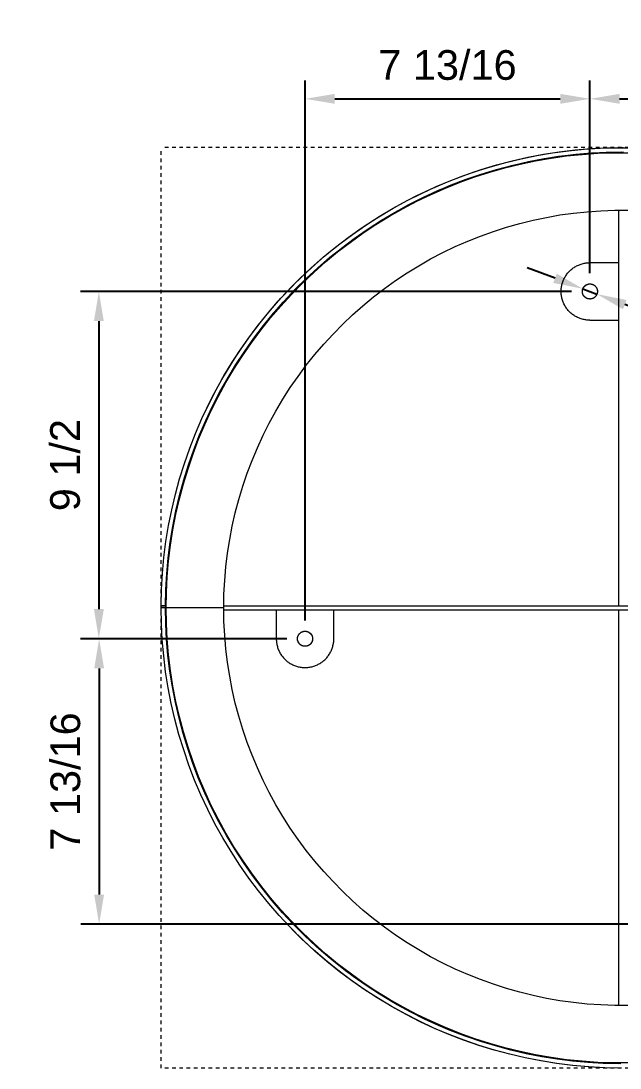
# Model space of a CAD drawing. Header units: inches. Extents: x -0.3 to 90.4, y 1.6 to 67.
# Drawn here: x 30.5 to 46.9, y 1.55 to 30.22 of the extents above; entities that cross this region are included whole.
import ezdxf

# ---------------------------------------------------------------- set-up
doc = ezdxf.new("R2010")
doc.units = ezdxf.units.IN
doc.linetypes.add('HIDDEN', pattern=[1.905, 1.27, -0.635])
for name, color, linetype, lineweight in [('ZANO_R', 7, 'Continuous', 0), ('ZANO_R_przerywana', 250, 'HIDDEN', 0), ('ZANO_W', 1, 'Continuous', 0)]:
    doc.layers.add(name, color=color, linetype=linetype, lineweight=lineweight)
doc.styles.get("Standard").update_dxf_attribs({"font": 'arial.ttf'})
doc.dimstyles.new('amerykanie', dxfattribs={"dimtxt": 50, "dimasz": 50, "dimexe": 0.5, "dimexo": 0.5, "dimgap": 1, "dimtad": 1, "dimdec": 0, "dimzin": 0, "dimlunit": 5, "dimtxsty": 'Standard', "dimcen": 0.09, "dimclrd": 1, "dimclre": 1, "dimclrt": 1, "dimazin": 0, "dimtfac": 1, "dimtdec": 0, "dimtmove": 0, "dimatfit": 3, "dimfxl": 1, "dimtzin": 0, "dimarcsym": 1})

# ---------------------------------------------------------------- blocks, each defined once
blk = doc.blocks.new('*D380')
at = {"layer": 'ZANO_W', "color": 1, "lineweight": -2}
for p, q in [((38.276, 13.803), (38.276, 28.584)), ((46.071, 23.311), (46.071, 28.584)), ((39.088, 28.084), (45.259, 28.084))]:
    blk.add_line(p, q, dxfattribs=at)
at = {"layer": 'ZANO_W', "color": 1}
for points in [[(39.088, 28.22), (39.088, 27.949), (38.276, 28.084)], [(45.259, 27.949), (45.259, 28.22), (46.071, 28.084)]]:
    blk.add_solid(points, dxfattribs=at)
at = {"layer": 'ZANO_W', "color": 1, "insert": (42.174, 29.005), "char_height": 0.8125, "attachment_point": 5}
blk.add_mtext('7 13/16', dxfattribs=at)
blk = doc.blocks.new('*D381')
at = {"layer": 'ZANO_W', "color": 1, "lineweight": -2}
for p, q in [((46.071, 23.311), (46.071, 28.584)), ((55.599, 15.496), (55.599, 28.584)), ((46.884, 28.084), (54.786, 28.084))]:
    blk.add_line(p, q, dxfattribs=at)
at = {"layer": 'ZANO_W', "color": 1}
for points in [[(46.884, 28.22), (46.884, 27.949), (46.071, 28.084)], [(54.786, 27.949), (54.786, 28.22), (55.599, 28.084)]]:
    blk.add_solid(points, dxfattribs=at)
at = {"layer": 'ZANO_W', "color": 1, "insert": (50.835, 29.005), "char_height": 0.8125, "attachment_point": 5}
blk.add_mtext('9 1/2', dxfattribs=at)
blk = doc.blocks.new('*D382')
at = {"layer": 'ZANO_W', "color": 1, "lineweight": -2}
for p, q in [((45.571, 22.811), (32.133, 22.811)), ((32.633, 21.998), (32.633, 14.116)), ((37.776, 13.303), (32.133, 13.303))]:
    blk.add_line(p, q, dxfattribs=at)
at = {"layer": 'ZANO_W', "color": 1}
for points in [[(32.769, 21.998), (32.498, 21.998), (32.633, 22.811)], [(32.498, 14.116), (32.769, 14.116), (32.633, 13.303)]]:
    blk.add_solid(points, dxfattribs=at)
at = {"layer": 'ZANO_W', "color": 1, "insert": (31.713, 18.057), "char_height": 0.8125, "attachment_point": 5, "rotation": 90}
blk.add_mtext('9 1/2', dxfattribs=at)
blk = doc.blocks.new('*D383')
at = {"layer": 'ZANO_W', "color": 1, "lineweight": -2}
for p, q in [((37.776, 13.303), (32.141, 13.303)), ((32.641, 12.491), (32.641, 6.301)), ((47.264, 5.488), (32.141, 5.488))]:
    blk.add_line(p, q, dxfattribs=at)
at = {"layer": 'ZANO_W', "color": 1}
for points in [[(32.777, 12.491), (32.506, 12.491), (32.641, 13.303)], [(32.506, 6.301), (32.777, 6.301), (32.641, 5.488)]]:
    blk.add_solid(points, dxfattribs=at)
at = {"layer": 'ZANO_W', "color": 1, "insert": (31.721, 9.396), "char_height": 0.8125, "attachment_point": 5, "rotation": 90}
blk.add_mtext('7 13/16', dxfattribs=at)
blk = doc.blocks.new('*D384')
at = {"layer": 'ZANO_W', "color": 1, "lineweight": -2}
for p, q in [((45.118, 23.171), (44.358, 23.458)), ((45.878, 22.884), (46.265, 22.738)), ((51.521, 20.753), (47.025, 22.451))]:
    blk.add_line(p, q, dxfattribs=at)
at = {"layer": 'ZANO_W', "color": 1}
for points in [[(45.07, 23.044), (45.166, 23.298), (45.878, 22.884)], [(47.073, 22.578), (46.977, 22.324), (46.265, 22.738)]]:
    blk.add_solid(points, dxfattribs=at)
at = {"layer": 'ZANO_W', "color": 1, "insert": (49.984, 22.336), "char_height": 0.8125, "attachment_point": 5, "rotation": 339.3122}
blk.add_mtext('∅7/16', dxfattribs=at)

msp = doc.modelspace()

# ---------------------------------------------------------------- linework, layer by layer
at = {"layer": 'ZANO_R'}
for p, q in [((45.05124, 26.60598), (45.48409, 26.66386)), ((45.23453, 26.63235), (45.67084, 26.68414)), ((45.48409, 26.66386), (45.91869, 26.70672)), ((45.67084, 26.68414), (46.1087, 26.72069)), ((45.91869, 26.70672), (46.35451, 26.73448)), ((46.1087, 26.72069), (46.54756, 26.74194)), ((46.35451, 26.73448), (46.79103, 26.74712)), ((46.54756, 26.74194), (46.9869, 26.74788)), ((46.79103, 26.74712), (47.22773, 26.74463)), ((46.85883, 26.74809), (46.97694, 26.74809)), ((46.85883, 26.74769), (46.85883, 26.74809)), ((43.51524, 26.27427), (43.94011, 26.38623)), ((43.76836, 26.34288), (44.19286, 26.44539)), ((43.94011, 26.38623), (44.36863, 26.48331)), ((44.16468, 26.29776), (44.58564, 26.38623)), ((44.19286, 26.44539), (44.62066, 26.53312)), ((44.35725, 26.36024), (44.78441, 26.44275)), ((44.36863, 26.48331), (44.80028, 26.56538)), ((44.39272, 26.36768), (44.82032, 26.44898)), ((44.58564, 26.38623), (45.0094, 26.46011)), ((44.62066, 26.53312), (45.05124, 26.60598)), ((44.78441, 26.44275), (45.21418, 26.51032)), ((44.80028, 26.56538), (45.23453, 26.63235)), ((44.82032, 26.44898), (45.25049, 26.51533)), ((45.0094, 26.46011), (45.43547, 26.51933)), ((45.21418, 26.51032), (45.64605, 26.56287)), ((45.25049, 26.51533), (45.68272, 26.56663)), ((45.43547, 26.51933), (45.86332, 26.5638)), ((45.64605, 26.56287), (46.07949, 26.60034)), ((45.68272, 26.56663), (46.11647, 26.60283)), ((45.86332, 26.5638), (46.29245, 26.59347)), ((46.07949, 26.60034), (46.51397, 26.62268)), ((46.11647, 26.60283), (46.55122, 26.62389)), ((46.29245, 26.59347), (46.72235, 26.60832)), ((46.51397, 26.62268), (46.94897, 26.62986)), ((46.55122, 26.62389), (46.98644, 26.62977)), ((46.72235, 26.60832), (47.15251, 26.60832)), ((46.85883, 26.60993), (46.85883, 26.62959)), ((42.51972, 25.94803), (42.93128, 26.09405)), ((42.67849, 26.00626), (43.09453, 26.14756)), ((42.93128, 26.09405), (43.34766, 26.22572)), ((43.09453, 26.14756), (43.51524, 26.27427)), ((43.09663, 26.02417), (43.51285, 26.15082)), ((43.13055, 26.03508), (43.54732, 26.1606)), ((43.33317, 26.07752), (43.74702, 26.19482)), ((43.34766, 26.22572), (43.76836, 26.34288)), ((43.51285, 26.15082), (43.93322, 26.26289)), ((43.54732, 26.1606), (43.96821, 26.27151)), ((43.74702, 26.19482), (44.16468, 26.29776)), ((43.93322, 26.26289), (44.35725, 26.36024)), ((43.96821, 26.27151), (44.39272, 26.36768)), ((41.86245, 25.68059), (42.26763, 25.85054)), ((42.11346, 25.78783), (42.51972, 25.94803)), ((42.11932, 25.64098), (42.51883, 25.80044)), ((42.26763, 25.85054), (42.67849, 26.00626)), ((42.27871, 25.72774), (42.68509, 25.88308)), ((42.31141, 25.74085), (42.71841, 25.89511)), ((42.51883, 25.80044), (42.92361, 25.94601)), ((42.68509, 25.88308), (43.09663, 26.02417)), ((42.71841, 25.89511), (43.13055, 26.03508)), ((42.92361, 25.94601), (43.33317, 26.07752)), ((41.31881, 25.42569), (41.71299, 25.61365)), ((41.46344, 25.49661), (41.86245, 25.68059)), ((41.48343, 25.37506), (41.87799, 25.55833)), ((41.51476, 25.39023), (41.91003, 25.57248)), ((41.71299, 25.61365), (42.11346, 25.78783)), ((41.72555, 25.46783), (42.11932, 25.64098)), ((41.87799, 25.55833), (42.27871, 25.72774)), ((41.91003, 25.57248), (42.31141, 25.74085)), ((40.68588, 25.08749), (41.0711, 25.29883)), ((40.93137, 25.22419), (41.31881, 25.42569)), ((40.95711, 25.08129), (41.33799, 25.2812)), ((41.0711, 25.29883), (41.46344, 25.49661)), ((41.09548, 25.17814), (41.48343, 25.37506)), ((41.12609, 25.1943), (41.51476, 25.39023)), ((41.33799, 25.2812), (41.72555, 25.46783)), ((40.17861, 24.78151), (40.55115, 25.00937)), ((40.30827, 24.86284), (40.68588, 25.08749)), ((40.34136, 24.74437), (40.71464, 24.96783)), ((40.37042, 24.7624), (40.74449, 24.98494)), ((40.55115, 25.00937), (40.93137, 25.22419)), ((40.58335, 24.86836), (40.95711, 25.08129)), ((40.71464, 24.96783), (41.09548, 25.17814)), ((40.74449, 24.98494), (41.12609, 25.1943)), ((45.25307, 24.90428), (45.62529, 24.956)), ((45.62529, 24.956), (45.99907, 24.99486)), ((45.99907, 24.99486), (46.37396, 25.02078)), ((46.37396, 25.02078), (46.74953, 25.03375)), ((46.74953, 25.03375), (47.12533, 25.03375)), ((46.85883, 14.20872), (46.85883, 25.03509)), ((39.81419, 24.54088), (40.17861, 24.78151)), ((39.93873, 24.62516), (40.30827, 24.86284)), ((39.9761, 24.50803), (40.34136, 24.74437)), ((40.00434, 24.52695), (40.37042, 24.7624)), ((40.21716, 24.64266), (40.58335, 24.86836)), ((43.78868, 24.57004), (44.15023, 24.67251)), ((44.15023, 24.67251), (44.5151, 24.76244)), ((44.5151, 24.76244), (44.88286, 24.83973)), ((44.88286, 24.83973), (45.25307, 24.90428)), ((39.22561, 24.11189), (39.5777, 24.37474)), ((39.45832, 24.28776), (39.81419, 24.54088)), ((39.50924, 24.15401), (39.85898, 24.40445)), ((39.5777, 24.37474), (39.93873, 24.62516)), ((39.61929, 24.2591), (39.9761, 24.50803)), ((39.64669, 24.27888), (40.00434, 24.52695)), ((39.85898, 24.40445), (40.21716, 24.64266)), ((43.07726, 24.32797), (43.43088, 24.45515)), ((43.43088, 24.45515), (43.78868, 24.57004)), ((38.88291, 23.83692), (39.22561, 24.11189)), ((39.11144, 24.02245), (39.45832, 24.28776)), ((39.16835, 23.89166), (39.50924, 24.15401)), ((39.27138, 23.99789), (39.61929, 24.2591)), ((39.29791, 24.01849), (39.64669, 24.27888)), ((42.38424, 24.0374), (42.72824, 24.18867)), ((42.72824, 24.18867), (43.07726, 24.32797)), ((38.55001, 23.55016), (38.88291, 23.83692)), ((38.77397, 23.74529), (39.11144, 24.02245)), ((38.83672, 23.6177), (39.16835, 23.89166)), ((38.93278, 23.72472), (39.27138, 23.99789)), ((38.95842, 23.7461), (39.29791, 24.01849)), ((41.71291, 23.69971), (42.04566, 23.87435)), ((42.04566, 23.87435), (42.38424, 24.0374)), ((38.22731, 23.25197), (38.55001, 23.55016)), ((38.4463, 23.45659), (38.77397, 23.74529)), ((38.51475, 23.33245), (38.83672, 23.6177)), ((38.60391, 23.43991), (38.93278, 23.72472)), ((38.62864, 23.46203), (38.95842, 23.7461)), ((41.06648, 23.31651), (41.38639, 23.51369)), ((41.38639, 23.51369), (41.71291, 23.69971)), ((45.68551, 23.49731), (45.70917, 23.51009)), ((45.70917, 23.51009), (45.73325, 23.52205)), ((45.73325, 23.52205), (45.75772, 23.53318)), ((45.75772, 23.53318), (45.78257, 23.54347)), ((45.78257, 23.54347), (45.80774, 23.5529)), ((45.80774, 23.5529), (45.83323, 23.56147)), ((45.83323, 23.56147), (45.85899, 23.56917)), ((45.85899, 23.56917), (45.885, 23.57598)), ((45.885, 23.57598), (45.91123, 23.5819)), ((45.91123, 23.5819), (45.93764, 23.58692)), ((45.93764, 23.58692), (45.96421, 23.59103)), ((45.96421, 23.59103), (45.9909, 23.59424)), ((45.9909, 23.59424), (46.01769, 23.59653)), ((46.01769, 23.59653), (46.04454, 23.59791)), ((46.04454, 23.59791), (46.07143, 23.59837)), ((46.85883, 23.59837), (46.07143, 23.59837)), ((37.9152, 22.94271), (38.22731, 23.25197)), ((38.12884, 23.15671), (38.4463, 23.45659)), ((38.20281, 23.03626), (38.51475, 23.33245)), ((38.28517, 23.1438), (38.60391, 23.43991)), ((38.30896, 23.16663), (38.62864, 23.46203)), ((40.75357, 23.10841), (41.06648, 23.31651)), ((45.38508, 23.19688), (45.39866, 23.22009)), ((45.39866, 23.22009), (45.41302, 23.24282)), ((45.41302, 23.24282), (45.42814, 23.26504)), ((45.42814, 23.26504), (45.44402, 23.28674)), ((45.44402, 23.28674), (45.46063, 23.30788)), ((45.46063, 23.30788), (45.47795, 23.32845)), ((45.47795, 23.32845), (45.49597, 23.34841)), ((45.49597, 23.34841), (45.51465, 23.36774)), ((45.51465, 23.36774), (45.53398, 23.38643)), ((45.53398, 23.38643), (45.55394, 23.40444)), ((45.55394, 23.40444), (45.57451, 23.42176)), ((45.57451, 23.42176), (45.59565, 23.43837)), ((45.59565, 23.43837), (45.61735, 23.45425)), ((45.61735, 23.45425), (45.63957, 23.46938)), ((45.63957, 23.46938), (45.66231, 23.48374)), ((45.66231, 23.48374), (45.68551, 23.49731)), ((37.61406, 22.62275), (37.9152, 22.94271)), ((37.82196, 22.84601), (38.12884, 23.15671)), ((37.90128, 22.72948), (38.20281, 23.03626)), ((37.97694, 22.83677), (38.28517, 23.1438)), ((37.99978, 22.86027), (38.30896, 23.16663)), ((40.44803, 22.88963), (40.75357, 23.10841)), ((45.29136, 22.91818), (45.29547, 22.94475)), ((45.29547, 22.94475), (45.30049, 22.97117)), ((45.30049, 22.97117), (45.30641, 22.99739)), ((45.30641, 22.99739), (45.31322, 23.0234)), ((45.31322, 23.0234), (45.32092, 23.04917)), ((45.32092, 23.04917), (45.32949, 23.07465)), ((45.32949, 23.07465), (45.33892, 23.09983)), ((45.33892, 23.09983), (45.34921, 23.12467)), ((45.34921, 23.12467), (45.36034, 23.14914)), ((45.36034, 23.14914), (45.3723, 23.17322)), ((45.3723, 23.17322), (45.38508, 23.19688)), ((45.90132, 22.92838), (45.90548, 22.93418)), ((45.90548, 22.93418), (45.90983, 22.93984)), ((45.90983, 22.93984), (45.91437, 22.94534)), ((45.91437, 22.94534), (45.9191, 22.95068)), ((45.9191, 22.95068), (45.92402, 22.95585)), ((45.92402, 22.95585), (45.92911, 22.96085)), ((45.92911, 22.96085), (45.93436, 22.96568)), ((45.93436, 22.96568), (45.93979, 22.97032)), ((45.93979, 22.97032), (45.94536, 22.97476)), ((45.94536, 22.97476), (45.95109, 22.97902)), ((45.95109, 22.97902), (45.95697, 22.98307)), ((45.95697, 22.98307), (45.96297, 22.98692)), ((45.96297, 22.98692), (45.96911, 22.99056)), ((45.96911, 22.99056), (45.97537, 22.99398)), ((45.97537, 22.99398), (45.98175, 22.99719)), ((45.98175, 22.99719), (45.98823, 23.00017)), ((45.98823, 23.00017), (45.99481, 23.00293)), ((45.99481, 23.00293), (46.00148, 23.00546)), ((46.00148, 23.00546), (46.00823, 23.00776)), ((46.00823, 23.00776), (46.01506, 23.00982)), ((46.01506, 23.00982), (46.02196, 23.01165)), ((46.02196, 23.01165), (46.02892, 23.01324)), ((46.02892, 23.01324), (46.03593, 23.01459)), ((46.03593, 23.01459), (46.04297, 23.01569)), ((46.04297, 23.01569), (46.05006, 23.01655)), ((46.05006, 23.01655), (46.05717, 23.01717)), ((46.05717, 23.01717), (46.06429, 23.01753)), ((46.06429, 23.01753), (46.07143, 23.01766)), ((46.07143, 23.01766), (46.07856, 23.01753)), ((46.07856, 23.01753), (46.08569, 23.01717)), ((46.08569, 23.01717), (46.0928, 23.01655)), ((46.0928, 23.01655), (46.09988, 23.01569)), ((46.09988, 23.01569), (46.10693, 23.01459)), ((46.10693, 23.01459), (46.11394, 23.01324)), ((46.11394, 23.01324), (46.12089, 23.01165)), ((46.12089, 23.01165), (46.12779, 23.00982)), ((46.12779, 23.00982), (46.13462, 23.00776)), ((46.13462, 23.00776), (46.14137, 23.00546)), ((46.14137, 23.00546), (46.14805, 23.00293)), ((46.14805, 23.00293), (46.15463, 23.00017)), ((46.15463, 23.00017), (46.16111, 22.99719)), ((46.16111, 22.99719), (46.16748, 22.99398)), ((46.16748, 22.99398), (46.17374, 22.99056)), ((46.17374, 22.99056), (46.17988, 22.98692)), ((46.17988, 22.98692), (46.18589, 22.98307)), ((46.18589, 22.98307), (46.19176, 22.97902)), ((46.19176, 22.97902), (46.19749, 22.97476)), ((46.19749, 22.97476), (46.20307, 22.97032)), ((46.20307, 22.97032), (46.20849, 22.96568)), ((46.20849, 22.96568), (46.21375, 22.96085)), ((46.21375, 22.96085), (46.21884, 22.95585)), ((46.21884, 22.95585), (46.22375, 22.95068)), ((46.22375, 22.95068), (46.22848, 22.94534)), ((46.22848, 22.94534), (46.23303, 22.93984)), ((46.23303, 22.93984), (46.23738, 22.93418)), ((46.23738, 22.93418), (46.24153, 22.92838)), ((37.52603, 22.52486), (37.82196, 22.84601)), ((37.61051, 22.41247), (37.90128, 22.72948)), ((37.6796, 22.51918), (37.97694, 22.83677)), ((37.70147, 22.54332), (37.99978, 22.86027)), ((39.86051, 22.42109), (40.15023, 22.66043)), ((40.15023, 22.66043), (40.44803, 22.88963)), ((45.28403, 22.81097), (45.28448, 22.83785)), ((45.28448, 22.78408), (45.28403, 22.81097)), ((45.28448, 22.83785), (45.28586, 22.8647)), ((45.28586, 22.75723), (45.28448, 22.78408)), ((45.28586, 22.8647), (45.28815, 22.89149)), ((45.28815, 22.73044), (45.28586, 22.75723)), ((45.28815, 22.89149), (45.29136, 22.91818)), ((45.29136, 22.70375), (45.28815, 22.73044)), ((45.29547, 22.67718), (45.29136, 22.70375)), ((45.30049, 22.65076), (45.29547, 22.67718)), ((45.30641, 22.62454), (45.30049, 22.65076)), ((45.86476, 22.81453), (45.86501, 22.82166)), ((45.86476, 22.8074), (45.86476, 22.81453)), ((45.86501, 22.80027), (45.86476, 22.8074)), ((45.86501, 22.82166), (45.8655, 22.82878)), ((45.8655, 22.79315), (45.86501, 22.80027)), ((45.8655, 22.82878), (45.86624, 22.83588)), ((45.86624, 22.78605), (45.8655, 22.79315)), ((45.86624, 22.83588), (45.86722, 22.84295)), ((45.86722, 22.77898), (45.86624, 22.78605)), ((45.86722, 22.84295), (45.86845, 22.84998)), ((45.86845, 22.77195), (45.86722, 22.77898)), ((45.86845, 22.84998), (45.86992, 22.85696)), ((45.86992, 22.76497), (45.86845, 22.77195)), ((45.86992, 22.85696), (45.87162, 22.86389)), ((45.87162, 22.75804), (45.86992, 22.76497)), ((45.87162, 22.86389), (45.87357, 22.87075)), ((45.87357, 22.75118), (45.87162, 22.75804)), ((45.87357, 22.87075), (45.87575, 22.87755)), ((45.87575, 22.74439), (45.87357, 22.75118)), ((45.87575, 22.87755), (45.87817, 22.88426)), ((45.87817, 22.73767), (45.87575, 22.74439)), ((45.87817, 22.88426), (45.88081, 22.89089)), ((45.88081, 22.73104), (45.87817, 22.73767)), ((45.88081, 22.89089), (45.88368, 22.89742)), ((45.88368, 22.72451), (45.88081, 22.73104)), ((45.88368, 22.89742), (45.88678, 22.90385)), ((45.88678, 22.71808), (45.88368, 22.72451)), ((45.88678, 22.90385), (45.89009, 22.91016)), ((45.89009, 22.71177), (45.88678, 22.71808)), ((45.89009, 22.91016), (45.89363, 22.91636)), ((45.89363, 22.70557), (45.89009, 22.71177)), ((45.89363, 22.91636), (45.89737, 22.92244)), ((45.89737, 22.69949), (45.89363, 22.70557)), ((45.89737, 22.92244), (45.90132, 22.92838)), ((45.90132, 22.69355), (45.89737, 22.69949)), ((45.90548, 22.68775), (45.90132, 22.69355)), ((45.90983, 22.68209), (45.90548, 22.68775)), ((45.91437, 22.67659), (45.90983, 22.68209)), ((45.9191, 22.67125), (45.91437, 22.67659)), ((45.92402, 22.66608), (45.9191, 22.67125)), ((45.92911, 22.66108), (45.92402, 22.66608)), ((45.93436, 22.65625), (45.92911, 22.66108)), ((45.93979, 22.65161), (45.93436, 22.65625)), ((45.94536, 22.64717), (45.93979, 22.65161)), ((45.95109, 22.64291), (45.94536, 22.64717)), ((46.19749, 22.64717), (46.19176, 22.64291)), ((46.20307, 22.65161), (46.19749, 22.64717)), ((46.20849, 22.65625), (46.20307, 22.65161)), ((46.21375, 22.66108), (46.20849, 22.65625)), ((46.21884, 22.66608), (46.21375, 22.66108)), ((46.22375, 22.67125), (46.21884, 22.66608)), ((46.22848, 22.67659), (46.22375, 22.67125)), ((46.23303, 22.68209), (46.22848, 22.67659)), ((46.23738, 22.68775), (46.23303, 22.68209)), ((46.24153, 22.69355), (46.23738, 22.68775)), ((46.24153, 22.92838), (46.24548, 22.92244)), ((46.24548, 22.69949), (46.24153, 22.69355)), ((46.24548, 22.92244), (46.24923, 22.91636)), ((46.24923, 22.70557), (46.24548, 22.69949)), ((46.24923, 22.91636), (46.25276, 22.91016)), ((46.25276, 22.71177), (46.24923, 22.70557)), ((46.25276, 22.91016), (46.25607, 22.90385)), ((46.25607, 22.71808), (46.25276, 22.71177)), ((46.25607, 22.90385), (46.25917, 22.89742)), ((46.25917, 22.72451), (46.25607, 22.71808)), ((46.25917, 22.89742), (46.26204, 22.89089)), ((46.26204, 22.73104), (46.25917, 22.72451)), ((46.26204, 22.89089), (46.26469, 22.88426)), ((46.26469, 22.73767), (46.26204, 22.73104)), ((46.26469, 22.88426), (46.2671, 22.87755)), ((46.2671, 22.74439), (46.26469, 22.73767)), ((46.2671, 22.87755), (46.26928, 22.87075)), ((46.26928, 22.75118), (46.2671, 22.74439)), ((46.26928, 22.87075), (46.27123, 22.86389)), ((46.27123, 22.75804), (46.26928, 22.75118)), ((46.27123, 22.86389), (46.27294, 22.85696)), ((46.27294, 22.76497), (46.27123, 22.75804)), ((46.27294, 22.85696), (46.2744, 22.84998)), ((46.2744, 22.77195), (46.27294, 22.76497)), ((46.2744, 22.84998), (46.27563, 22.84295)), ((46.27563, 22.77898), (46.2744, 22.77195)), ((46.27563, 22.84295), (46.27661, 22.83588)), ((46.27661, 22.78605), (46.27563, 22.77898)), ((46.27661, 22.83588), (46.27735, 22.82878)), ((46.27735, 22.79315), (46.27661, 22.78605)), ((46.27735, 22.82878), (46.27784, 22.82166)), ((46.27784, 22.80027), (46.27735, 22.79315)), ((46.27784, 22.82166), (46.27809, 22.81453)), ((46.27809, 22.8074), (46.27784, 22.80027)), ((46.27809, 22.81453), (46.27809, 22.8074)), ((37.24141, 22.19365), (37.52603, 22.52486)), ((37.32427, 22.29249), (37.61406, 22.62275)), ((37.33087, 22.08562), (37.61051, 22.41247)), ((37.39351, 22.19143), (37.6796, 22.51918)), ((37.41439, 22.21615), (37.70147, 22.54332)), ((39.57922, 22.17189), (39.86051, 22.42109)), ((45.31322, 22.59853), (45.30641, 22.62454)), ((45.32092, 22.57276), (45.31322, 22.59853)), ((45.32949, 22.54728), (45.32092, 22.57276)), ((45.33892, 22.5221), (45.32949, 22.54728)), ((45.34921, 22.49726), (45.33892, 22.5221)), ((45.36034, 22.47279), (45.34921, 22.49726)), ((45.3723, 22.44871), (45.36034, 22.47279)), ((45.38508, 22.42505), (45.3723, 22.44871)), ((45.39866, 22.40184), (45.38508, 22.42505)), ((45.41302, 22.37911), (45.39866, 22.40184)), ((45.42814, 22.35689), (45.41302, 22.37911)), ((45.95697, 22.63886), (45.95109, 22.64291)), ((45.96297, 22.63501), (45.95697, 22.63886)), ((45.96911, 22.63137), (45.96297, 22.63501)), ((45.97537, 22.62795), (45.96911, 22.63137)), ((45.98175, 22.62474), (45.97537, 22.62795)), ((45.98823, 22.62176), (45.98175, 22.62474)), ((45.99481, 22.619), (45.98823, 22.62176)), ((46.00148, 22.61647), (45.99481, 22.619)), ((46.00823, 22.61417), (46.00148, 22.61647)), ((46.01506, 22.61211), (46.00823, 22.61417)), ((46.02196, 22.61028), (46.01506, 22.61211)), ((46.02892, 22.60869), (46.02196, 22.61028)), ((46.03593, 22.60734), (46.02892, 22.60869)), ((46.04297, 22.60624), (46.03593, 22.60734)), ((46.05006, 22.60538), (46.04297, 22.60624)), ((46.05717, 22.60476), (46.05006, 22.60538)), ((46.06429, 22.6044), (46.05717, 22.60476)), ((46.07143, 22.60427), (46.06429, 22.6044)), ((46.07856, 22.6044), (46.07143, 22.60427)), ((46.08569, 22.60476), (46.07856, 22.6044)), ((46.0928, 22.60538), (46.08569, 22.60476)), ((46.09988, 22.60624), (46.0928, 22.60538)), ((46.10693, 22.60734), (46.09988, 22.60624)), ((46.11394, 22.60869), (46.10693, 22.60734)), ((46.12089, 22.61028), (46.11394, 22.60869)), ((46.12779, 22.61211), (46.12089, 22.61028)), ((46.13462, 22.61417), (46.12779, 22.61211)), ((46.14137, 22.61647), (46.13462, 22.61417)), ((46.14805, 22.619), (46.14137, 22.61647)), ((46.15463, 22.62176), (46.14805, 22.619)), ((46.16111, 22.62474), (46.15463, 22.62176)), ((46.16748, 22.62795), (46.16111, 22.62474)), ((46.17374, 22.63137), (46.16748, 22.62795)), ((46.17988, 22.63501), (46.17374, 22.63137)), ((46.18589, 22.63886), (46.17988, 22.63501)), ((46.19176, 22.64291), (46.18589, 22.63886)), ((36.96845, 21.85277), (37.24141, 22.19365)), ((37.04617, 21.95232), (37.32427, 22.29249)), ((37.06267, 21.74931), (37.33087, 22.08562)), ((37.11901, 21.8539), (37.39351, 22.19143)), ((37.1389, 21.87917), (37.41439, 22.21615)), ((39.30671, 21.91314), (39.57922, 22.17189)), ((45.44402, 22.33519), (45.42814, 22.35689)), ((45.46063, 22.31405), (45.44402, 22.33519)), ((45.47795, 22.29348), (45.46063, 22.31405)), ((45.49597, 22.27352), (45.47795, 22.29348)), ((45.51465, 22.25419), (45.49597, 22.27352)), ((45.53398, 22.2355), (45.51465, 22.25419)), ((45.55394, 22.21749), (45.53398, 22.2355)), ((45.57451, 22.20017), (45.55394, 22.21749)), ((45.59565, 22.18356), (45.57451, 22.20017)), ((45.61735, 22.16768), (45.59565, 22.18356)), ((45.63957, 22.15255), (45.61735, 22.16768)), ((45.66231, 22.13819), (45.63957, 22.15255)), ((45.68551, 22.12462), (45.66231, 22.13819)), ((45.70917, 22.11184), (45.68551, 22.12462)), ((45.73325, 22.09988), (45.70917, 22.11184)), ((45.75772, 22.08875), (45.73325, 22.09988)), ((45.78257, 22.07846), (45.75772, 22.08875)), ((45.80774, 22.06903), (45.78257, 22.07846)), ((36.70745, 21.50264), (36.96845, 21.85277)), ((36.7801, 21.60266), (37.04617, 21.95232)), ((36.85645, 21.507), (37.11901, 21.8539)), ((36.87532, 21.53279), (37.1389, 21.87917)), ((39.04329, 21.64513), (39.30671, 21.91314)), ((45.83323, 22.06046), (45.80774, 22.06903)), ((45.85899, 22.05276), (45.83323, 22.06046)), ((45.885, 22.04595), (45.85899, 22.05276)), ((45.91123, 22.04003), (45.885, 22.04595)), ((45.93764, 22.03501), (45.91123, 22.04003)), ((45.96421, 22.0309), (45.93764, 22.03501)), ((45.9909, 22.02769), (45.96421, 22.0309)), ((46.01769, 22.0254), (45.9909, 22.02769)), ((46.04454, 22.02402), (46.01769, 22.0254)), ((46.07143, 22.02356), (46.04454, 22.02402)), ((46.07143, 22.02356), (46.85883, 22.02356)), ((36.45876, 21.14367), (36.70745, 21.50264)), ((36.52638, 21.24394), (36.7801, 21.60266)), ((36.60614, 21.15117), (36.85645, 21.507)), ((36.62399, 21.17743), (36.87532, 21.53279)), ((36.80624, 21.40394), (37.06267, 21.74931)), ((38.78927, 21.36819), (39.04329, 21.64513)), ((36.28533, 20.87659), (36.52638, 21.24394)), ((36.56188, 21.04993), (36.80624, 21.40394)), ((38.54497, 21.08264), (38.78927, 21.36819)), ((36.22265, 20.7763), (36.45876, 21.14367)), ((36.32989, 20.6877), (36.56188, 21.04993)), ((36.36838, 20.78683), (36.60614, 21.15117)), ((36.38519, 20.81352), (36.62399, 21.17743)), ((38.31066, 20.78884), (38.54497, 21.08264)), ((35.99941, 20.40096), (36.22265, 20.7763)), ((36.05723, 20.50105), (36.28533, 20.87659)), ((36.11054, 20.31767), (36.32989, 20.6877)), ((36.14347, 20.41442), (36.36838, 20.78683)), ((36.15923, 20.44151), (36.38519, 20.81352)), ((38.08664, 20.48712), (38.31066, 20.78884)), ((35.78932, 20.01811), (35.99941, 20.40096)), ((35.84237, 20.11779), (36.05723, 20.50105)), ((35.93167, 20.0344), (36.14347, 20.41442)), ((35.94639, 20.06184), (36.15923, 20.44151)), ((37.87317, 20.17785), (38.08664, 20.48712)), ((35.641, 19.72728), (35.84237, 20.11779)), ((35.90409, 19.94029), (36.11054, 20.31767)), ((37.67049, 19.86139), (37.87317, 20.17785)), ((35.59263, 19.62821), (35.78932, 20.01811)), ((35.71079, 19.55601), (35.90409, 19.94029)), ((35.73324, 19.64723), (35.93167, 20.0344)), ((35.74691, 19.67498), (35.94639, 20.06184)), ((37.47887, 19.53813), (37.67049, 19.86139)), ((35.45337, 19.32997), (35.641, 19.72728)), ((35.53087, 19.16529), (35.71079, 19.55601)), ((35.56104, 19.28141), (35.74691, 19.67498)), ((37.29851, 19.20844), (37.47887, 19.53813)), ((35.27971, 18.92637), (35.45337, 19.32997)), ((35.38901, 18.88159), (35.56104, 19.28141)), ((37.12964, 18.87273), (37.29851, 19.20844)), ((35.12023, 18.51695), (35.27971, 18.92637)), ((35.36454, 18.76859), (35.53087, 19.16529)), ((35.21201, 18.36639), (35.36454, 18.76859)), ((35.23102, 18.47601), (35.38901, 18.88159)), ((36.97246, 18.53139), (37.12964, 18.87273)), ((34.97513, 18.10223), (35.12023, 18.51695)), ((35.07344, 17.95916), (35.21201, 18.36639)), ((35.08727, 18.06517), (35.23102, 18.47601)), ((36.82715, 18.18483), (36.97246, 18.53139)), ((34.84457, 17.68269), (34.97513, 18.10223)), ((34.95794, 17.64957), (35.08727, 18.06517)), ((36.69389, 17.83345), (36.82715, 18.18483)), ((34.94902, 17.54739), (35.07344, 17.95916)), ((36.57284, 17.47769), (36.69389, 17.83345)), ((34.72872, 17.25886), (34.84457, 17.68269)), ((34.83888, 17.13157), (34.94902, 17.54739)), ((34.84318, 17.22971), (34.95794, 17.64957)), ((34.62773, 16.83125), (34.72872, 17.25886)), ((34.74313, 16.80611), (34.84318, 17.22971)), ((36.46414, 17.11796), (36.57284, 17.47769)), ((34.74316, 16.7122), (34.83888, 17.13157)), ((36.36792, 16.7547), (36.46414, 17.11796)), ((34.5417, 16.40037), (34.62773, 16.83125)), ((34.65791, 16.37927), (34.74313, 16.80611)), ((34.66198, 16.28977), (34.74316, 16.7122)), ((36.2843, 16.38833), (36.36792, 16.7547)), ((34.47075, 15.96676), (34.5417, 16.40037)), ((34.58763, 15.94972), (34.65791, 16.37927)), ((36.21338, 16.01929), (36.2843, 16.38833)), ((34.59542, 15.8648), (34.66198, 16.28977)), ((34.41497, 15.53093), (34.47075, 15.96676)), ((34.53236, 15.51798), (34.58763, 15.94972)), ((34.54357, 15.43778), (34.59542, 15.8648)), ((36.15523, 15.64802), (36.21338, 16.01929)), ((34.37441, 15.09343), (34.41497, 15.53093)), ((34.49219, 15.08458), (34.53236, 15.51798)), ((36.10993, 15.27497), (36.15523, 15.64802)), ((34.50649, 15.00922), (34.54357, 15.43778)), ((36.07754, 14.90057), (36.10993, 15.27497)), ((34.34914, 14.65478), (34.37441, 15.09343)), ((34.46715, 14.65004), (34.49219, 15.08458)), ((34.48422, 14.57964), (34.50649, 15.00922)), ((34.33918, 14.21551), (34.34914, 14.65478)), ((34.45729, 14.21489), (34.46715, 14.65004)), ((36.05809, 14.52528), (36.07754, 14.90057)), ((34.4768, 14.14955), (34.48422, 14.57964)), ((36.0516, 14.14955), (36.05809, 14.52528)), ((34.34667, 13.71024), (34.339, 14.14955)), ((34.45711, 14.14955), (34.339, 14.14955)), ((34.33914, 14.14955), (34.33914, 14.20872)), ((34.33914, 14.20872), (34.45725, 14.20872)), ((34.33918, 14.21551), (34.45729, 14.21489)), ((34.4647, 13.71435), (34.45711, 14.14955)), ((34.45725, 14.20872), (34.47694, 14.20872)), ((34.45725, 14.20872), (34.45725, 14.09061)), ((34.47694, 14.09061), (34.45727, 14.09061)), ((36.0516, 14.14955), (34.4768, 14.14955)), ((34.48422, 13.71946), (34.4768, 14.14955)), ((36.05809, 13.77381), (36.0516, 14.14955)), ((36.05176, 14.20872), (57.82309, 14.20872)), ((57.8231, 14.09061), (36.05176, 14.09061)), ((37.48861, 14.09061), (37.48861, 13.30321)), ((39.06341, 13.30321), (39.06341, 14.09061)), ((46.85883, 3.26401), (46.85883, 14.09061)), ((36.07754, 13.39852), (36.05809, 13.77381)), ((34.36964, 13.27146), (34.34667, 13.71024)), ((34.48747, 13.27969), (34.4647, 13.71435)), ((34.50649, 13.28987), (34.48422, 13.71946)), ((38.1528, 13.46916), (38.1586, 13.47331)), ((38.1586, 13.47331), (38.16454, 13.47727)), ((38.16454, 13.47727), (38.17061, 13.48101)), ((38.17061, 13.48101), (38.17681, 13.48454)), ((38.17681, 13.48454), (38.18313, 13.48786)), ((38.18313, 13.48786), (38.18956, 13.49095)), ((38.18956, 13.49095), (38.19609, 13.49383)), ((38.19609, 13.49383), (38.20272, 13.49647)), ((38.20272, 13.49647), (38.20943, 13.49888)), ((38.20943, 13.49888), (38.21623, 13.50107)), ((38.21623, 13.50107), (38.22309, 13.50301)), ((38.22309, 13.50301), (38.23002, 13.50472)), ((38.23002, 13.50472), (38.237, 13.50619)), ((38.237, 13.50619), (38.24403, 13.50741)), ((38.24403, 13.50741), (38.2511, 13.50839)), ((38.2511, 13.50839), (38.25819, 13.50913)), ((38.25819, 13.50913), (38.26531, 13.50962)), ((38.26531, 13.50962), (38.27244, 13.50987)), ((38.27244, 13.50987), (38.27958, 13.50987)), ((38.27958, 13.50987), (38.28671, 13.50962)), ((38.28671, 13.50962), (38.29383, 13.50913)), ((38.29383, 13.50913), (38.30093, 13.50839)), ((38.30093, 13.50839), (38.30799, 13.50741)), ((38.30799, 13.50741), (38.31502, 13.50619)), ((38.31502, 13.50619), (38.32201, 13.50472)), ((38.32201, 13.50472), (38.32893, 13.50301)), ((38.32893, 13.50301), (38.3358, 13.50107)), ((38.3358, 13.50107), (38.34259, 13.49888)), ((38.34259, 13.49888), (38.34931, 13.49647)), ((38.34931, 13.49647), (38.35593, 13.49383)), ((38.35593, 13.49383), (38.36246, 13.49095)), ((38.36246, 13.49095), (38.36889, 13.48786)), ((38.36889, 13.48786), (38.37521, 13.48454)), ((38.37521, 13.48454), (38.38141, 13.48101)), ((38.38141, 13.48101), (38.38749, 13.47727)), ((38.38749, 13.47727), (38.39343, 13.47331)), ((38.39343, 13.47331), (38.39923, 13.46916)), ((34.4079, 12.83375), (34.36964, 13.27146)), ((34.52537, 12.84608), (34.48747, 13.27969)), ((34.54357, 12.86132), (34.50649, 13.28987)), ((36.10993, 13.02413), (36.07754, 13.39852)), ((37.48861, 13.30321), (37.48907, 13.27633)), ((37.48907, 13.27633), (37.49045, 13.24947)), ((37.49045, 13.24947), (37.49274, 13.22269)), ((37.49274, 13.22269), (37.49594, 13.19599)), ((37.49594, 13.19599), (37.50006, 13.16942)), ((38.06932, 13.30321), (38.06944, 13.31034)), ((38.06944, 13.29607), (38.06932, 13.30321)), ((38.06944, 13.31034), (38.06981, 13.31747)), ((38.06981, 13.28895), (38.06944, 13.29607)), ((38.06981, 13.31747), (38.07043, 13.32458)), ((38.07043, 13.28184), (38.06981, 13.28895)), ((38.07043, 13.32458), (38.07129, 13.33166)), ((38.07129, 13.27476), (38.07043, 13.28184)), ((38.07129, 13.33166), (38.07239, 13.33871)), ((38.07239, 13.26771), (38.07129, 13.27476)), ((38.07239, 13.33871), (38.07374, 13.34572)), ((38.07374, 13.2607), (38.07239, 13.26771)), ((38.07374, 13.34572), (38.07533, 13.35267)), ((38.07533, 13.25374), (38.07374, 13.2607)), ((38.07533, 13.35267), (38.07715, 13.35957)), ((38.07715, 13.24685), (38.07533, 13.25374)), ((38.07715, 13.35957), (38.07922, 13.3664)), ((38.07922, 13.24002), (38.07715, 13.24685)), ((38.07922, 13.3664), (38.08151, 13.37316)), ((38.08151, 13.23326), (38.07922, 13.24002)), ((38.08151, 13.37316), (38.08404, 13.37983)), ((38.08404, 13.22659), (38.08151, 13.23326)), ((38.08404, 13.37983), (38.0868, 13.38641)), ((38.0868, 13.22001), (38.08404, 13.22659)), ((38.0868, 13.38641), (38.08979, 13.39289)), ((38.08979, 13.21353), (38.0868, 13.22001)), ((38.08979, 13.39289), (38.09299, 13.39926)), ((38.09299, 13.20715), (38.08979, 13.21353)), ((38.09299, 13.39926), (38.09642, 13.40552)), ((38.09642, 13.20089), (38.09299, 13.20715)), ((38.09642, 13.40552), (38.10006, 13.41166)), ((38.10006, 13.19476), (38.09642, 13.20089)), ((38.10006, 13.41166), (38.10391, 13.41767)), ((38.10391, 13.18875), (38.10006, 13.19476)), ((38.10391, 13.41767), (38.10796, 13.42354)), ((38.10796, 13.18288), (38.10391, 13.18875)), ((38.10796, 13.42354), (38.11221, 13.42927)), ((38.11221, 13.42927), (38.11666, 13.43485)), ((38.11666, 13.43485), (38.1213, 13.44027)), ((38.1213, 13.44027), (38.12612, 13.44553)), ((38.12612, 13.44553), (38.13112, 13.45062)), ((38.13112, 13.45062), (38.1363, 13.45553)), ((38.1363, 13.45553), (38.14164, 13.46026)), ((38.14164, 13.46026), (38.14714, 13.46481)), ((38.14714, 13.46481), (38.1528, 13.46916)), ((38.39923, 13.46916), (38.40488, 13.46481)), ((38.40488, 13.46481), (38.41038, 13.46026)), ((38.41038, 13.46026), (38.41572, 13.45553)), ((38.41572, 13.45553), (38.4209, 13.45062)), ((38.4209, 13.45062), (38.4259, 13.44553)), ((38.4259, 13.44553), (38.43072, 13.44027)), ((38.43072, 13.44027), (38.43536, 13.43485)), ((38.43536, 13.43485), (38.43981, 13.42927)), ((38.43981, 13.42927), (38.44406, 13.42354)), ((38.44406, 13.42354), (38.44812, 13.41767)), ((38.44812, 13.18875), (38.44406, 13.18288)), ((38.44812, 13.41767), (38.45197, 13.41166)), ((38.45197, 13.19476), (38.44812, 13.18875)), ((38.45197, 13.41166), (38.4556, 13.40552)), ((38.4556, 13.20089), (38.45197, 13.19476)), ((38.4556, 13.40552), (38.45903, 13.39926)), ((38.45903, 13.20715), (38.4556, 13.20089)), ((38.45903, 13.39926), (38.46224, 13.39289)), ((38.46224, 13.21353), (38.45903, 13.20715)), ((38.46224, 13.39289), (38.46522, 13.38641)), ((38.46522, 13.22001), (38.46224, 13.21353)), ((38.46522, 13.38641), (38.46798, 13.37983)), ((38.46798, 13.22659), (38.46522, 13.22001)), ((38.46798, 13.37983), (38.47051, 13.37316)), ((38.47051, 13.23326), (38.46798, 13.22659)), ((38.47051, 13.37316), (38.47281, 13.3664)), ((38.47281, 13.24002), (38.47051, 13.23326)), ((38.47281, 13.3664), (38.47487, 13.35957)), ((38.47487, 13.24685), (38.47281, 13.24002)), ((38.47487, 13.35957), (38.4767, 13.35267)), ((38.4767, 13.25374), (38.47487, 13.24685)), ((38.4767, 13.35267), (38.47829, 13.34572)), ((38.47829, 13.2607), (38.4767, 13.25374)), ((38.47829, 13.34572), (38.47963, 13.33871)), ((38.47963, 13.26771), (38.47829, 13.2607)), ((38.47963, 13.33871), (38.48074, 13.33166)), ((38.48074, 13.27476), (38.47963, 13.26771)), ((38.48074, 13.33166), (38.4816, 13.32458)), ((38.4816, 13.28184), (38.48074, 13.27476)), ((38.4816, 13.32458), (38.48221, 13.31747)), ((38.48221, 13.28895), (38.4816, 13.28184)), ((38.48221, 13.31747), (38.48258, 13.31034)), ((38.48258, 13.29607), (38.48221, 13.28895)), ((38.48258, 13.31034), (38.4827, 13.30321)), ((38.4827, 13.30321), (38.48258, 13.29607)), ((39.05196, 13.16942), (39.05608, 13.19599)), ((39.05608, 13.19599), (39.05929, 13.22269)), ((39.05929, 13.22269), (39.06158, 13.24947)), ((39.06158, 13.24947), (39.06295, 13.27633)), ((39.06295, 13.27633), (39.06341, 13.30321)), ((36.15523, 12.65108), (36.10993, 13.02413)), ((37.50006, 13.16942), (37.50508, 13.14301)), ((37.50508, 13.14301), (37.511, 13.11678)), ((37.511, 13.11678), (37.51781, 13.09077)), ((37.51781, 13.09077), (37.5255, 13.06501)), ((37.5255, 13.06501), (37.53407, 13.03952)), ((37.53407, 13.03952), (37.54351, 13.01435)), ((37.54351, 13.01435), (37.5538, 12.98951)), ((37.5538, 12.98951), (37.56493, 12.96503)), ((37.56493, 12.96503), (37.57689, 12.94095)), ((37.57689, 12.94095), (37.58967, 12.9173)), ((37.58967, 12.9173), (37.60324, 12.89409)), ((38.11221, 13.17715), (38.10796, 13.18288)), ((38.11666, 13.17157), (38.11221, 13.17715)), ((38.1213, 13.16615), (38.11666, 13.17157)), ((38.12612, 13.16089), (38.1213, 13.16615)), ((38.13112, 13.1558), (38.12612, 13.16089)), ((38.1363, 13.15089), (38.13112, 13.1558)), ((38.14164, 13.14615), (38.1363, 13.15089)), ((38.14714, 13.14161), (38.14164, 13.14615)), ((38.1528, 13.13726), (38.14714, 13.14161)), ((38.1586, 13.1331), (38.1528, 13.13726)), ((38.16454, 13.12915), (38.1586, 13.1331)), ((38.17061, 13.12541), (38.16454, 13.12915)), ((38.17681, 13.12188), (38.17061, 13.12541)), ((38.18313, 13.11856), (38.17681, 13.12188)), ((38.18956, 13.11546), (38.18313, 13.11856)), ((38.19609, 13.11259), (38.18956, 13.11546)), ((38.20272, 13.10995), (38.19609, 13.11259)), ((38.20943, 13.10753), (38.20272, 13.10995)), ((38.21623, 13.10535), (38.20943, 13.10753)), ((38.22309, 13.10341), (38.21623, 13.10535)), ((38.23002, 13.1017), (38.22309, 13.10341)), ((38.237, 13.10023), (38.23002, 13.1017)), ((38.24403, 13.09901), (38.237, 13.10023)), ((38.2511, 13.09802), (38.24403, 13.09901)), ((38.25819, 13.09729), (38.2511, 13.09802)), ((38.26531, 13.09679), (38.25819, 13.09729)), ((38.27244, 13.09655), (38.26531, 13.09679)), ((38.27958, 13.09655), (38.27244, 13.09655)), ((38.28671, 13.09679), (38.27958, 13.09655)), ((38.29383, 13.09729), (38.28671, 13.09679)), ((38.30093, 13.09802), (38.29383, 13.09729)), ((38.30799, 13.09901), (38.30093, 13.09802)), ((38.31502, 13.10023), (38.30799, 13.09901)), ((38.32201, 13.1017), (38.31502, 13.10023)), ((38.32893, 13.10341), (38.32201, 13.1017)), ((38.3358, 13.10535), (38.32893, 13.10341)), ((38.34259, 13.10753), (38.3358, 13.10535)), ((38.34931, 13.10995), (38.34259, 13.10753)), ((38.35593, 13.11259), (38.34931, 13.10995)), ((38.36246, 13.11546), (38.35593, 13.11259)), ((38.36889, 13.11856), (38.36246, 13.11546)), ((38.37521, 13.12188), (38.36889, 13.11856)), ((38.38141, 13.12541), (38.37521, 13.12188)), ((38.38749, 13.12915), (38.38141, 13.12541)), ((38.39343, 13.1331), (38.38749, 13.12915)), ((38.39923, 13.13726), (38.39343, 13.1331)), ((38.40488, 13.14161), (38.39923, 13.13726)), ((38.41038, 13.14615), (38.40488, 13.14161)), ((38.41572, 13.15089), (38.41038, 13.14615)), ((38.4209, 13.1558), (38.41572, 13.15089)), ((38.4259, 13.16089), (38.4209, 13.1558)), ((38.43072, 13.16615), (38.4259, 13.16089)), ((38.43536, 13.17157), (38.43072, 13.16615)), ((38.43981, 13.17715), (38.43536, 13.17157)), ((38.44406, 13.18288), (38.43981, 13.17715)), ((38.94878, 12.89409), (38.96236, 12.9173)), ((38.96236, 12.9173), (38.97513, 12.94095)), ((38.97513, 12.94095), (38.98709, 12.96503)), ((38.98709, 12.96503), (38.99823, 12.98951)), ((38.99823, 12.98951), (39.00851, 13.01435)), ((39.00851, 13.01435), (39.01795, 13.03952)), ((39.01795, 13.03952), (39.02652, 13.06501)), ((39.02652, 13.06501), (39.03421, 13.09077)), ((39.03421, 13.09077), (39.04103, 13.11678)), ((39.04103, 13.11678), (39.04694, 13.14301)), ((39.04694, 13.14301), (39.05196, 13.16942)), ((34.46141, 12.39764), (34.4079, 12.83375)), ((34.57837, 12.41406), (34.52537, 12.84608)), ((34.59542, 12.4343), (34.54357, 12.86132)), ((36.21338, 12.27981), (36.15523, 12.65108)), ((37.60324, 12.89409), (37.6176, 12.87136)), ((37.6176, 12.87136), (37.63273, 12.84913)), ((37.63273, 12.84913), (37.64861, 12.82743)), ((37.64861, 12.82743), (37.66522, 12.80629)), ((37.66522, 12.80629), (37.68254, 12.78573)), ((37.68254, 12.78573), (37.70055, 12.76577)), ((37.70055, 12.76577), (37.71924, 12.74643)), ((37.71924, 12.74643), (37.73857, 12.72775)), ((37.73857, 12.72775), (37.75853, 12.70973)), ((37.75853, 12.70973), (37.77909, 12.69241)), ((37.77909, 12.69241), (37.80024, 12.6758)), ((37.80024, 12.6758), (37.82193, 12.65993)), ((37.82193, 12.65993), (37.84416, 12.6448)), ((37.84416, 12.6448), (37.86689, 12.63044)), ((37.86689, 12.63044), (37.8901, 12.61686)), ((37.8901, 12.61686), (37.91376, 12.60409)), ((38.63827, 12.60409), (38.66193, 12.61686)), ((38.66193, 12.61686), (38.68513, 12.63044)), ((38.68513, 12.63044), (38.70786, 12.6448)), ((38.70786, 12.6448), (38.73009, 12.65993)), ((38.73009, 12.65993), (38.75179, 12.6758)), ((38.75179, 12.6758), (38.77293, 12.69241)), ((38.77293, 12.69241), (38.7935, 12.70973)), ((38.7935, 12.70973), (38.81346, 12.72775)), ((38.81346, 12.72775), (38.83279, 12.74643)), ((38.83279, 12.74643), (38.85147, 12.76577)), ((38.85147, 12.76577), (38.86949, 12.78573)), ((38.86949, 12.78573), (38.88681, 12.80629)), ((38.88681, 12.80629), (38.90342, 12.82743)), ((38.90342, 12.82743), (38.9193, 12.84913)), ((38.9193, 12.84913), (38.93442, 12.87136)), ((38.93442, 12.87136), (38.94878, 12.89409)), ((34.53008, 11.96366), (34.46141, 12.39764)), ((34.6464, 11.98415), (34.57837, 12.41406)), ((34.66198, 12.00932), (34.59542, 12.4343)), ((37.91376, 12.60409), (37.93784, 12.59213)), ((37.93784, 12.59213), (37.96231, 12.581)), ((37.96231, 12.581), (37.98715, 12.57071)), ((37.98715, 12.57071), (38.01233, 12.56127)), ((38.01233, 12.56127), (38.03781, 12.5527)), ((38.03781, 12.5527), (38.06357, 12.54501)), ((38.06357, 12.54501), (38.08958, 12.5382)), ((38.08958, 12.5382), (38.11581, 12.53228)), ((38.11581, 12.53228), (38.14222, 12.52726)), ((38.14222, 12.52726), (38.16879, 12.52314)), ((38.16879, 12.52314), (38.19549, 12.51994)), ((38.19549, 12.51994), (38.22228, 12.51764)), ((38.22228, 12.51764), (38.24913, 12.51627)), ((38.24913, 12.51627), (38.27601, 12.51581)), ((38.27601, 12.51581), (38.30289, 12.51627)), ((38.30289, 12.51627), (38.32975, 12.51764)), ((38.32975, 12.51764), (38.35653, 12.51994)), ((38.35653, 12.51994), (38.38323, 12.52314)), ((38.38323, 12.52314), (38.4098, 12.52726)), ((38.4098, 12.52726), (38.43621, 12.53228)), ((38.43621, 12.53228), (38.46244, 12.5382)), ((38.46244, 12.5382), (38.48845, 12.54501)), ((38.48845, 12.54501), (38.51421, 12.5527)), ((38.51421, 12.5527), (38.5397, 12.56127)), ((38.5397, 12.56127), (38.56487, 12.57071)), ((38.56487, 12.57071), (38.58971, 12.581)), ((38.58971, 12.581), (38.61419, 12.59213)), ((38.61419, 12.59213), (38.63827, 12.60409)), ((36.2843, 11.91077), (36.21338, 12.27981)), ((34.61385, 11.53234), (34.53008, 11.96366)), ((34.72939, 11.55688), (34.6464, 11.98415)), ((34.74316, 11.5869), (34.66198, 12.00932)), ((36.36792, 11.5444), (36.2843, 11.91077)), ((34.71261, 11.1042), (34.61385, 11.53234)), ((34.82722, 11.13275), (34.72939, 11.55688)), ((34.83888, 11.16752), (34.74316, 11.5869)), ((36.46414, 11.18113), (36.36792, 11.5444)), ((36.57284, 10.8214), (36.46414, 11.18113)), ((34.82624, 10.67977), (34.71261, 11.1042)), ((34.93978, 10.7123), (34.82722, 11.13275)), ((34.94902, 10.75171), (34.83888, 11.16752)), ((34.9546, 10.25956), (34.82624, 10.67977)), ((35.06694, 10.29603), (34.93978, 10.7123)), ((35.07344, 10.33994), (34.94902, 10.75171)), ((36.69389, 10.46564), (36.57284, 10.8214)), ((35.21201, 9.93271), (35.07344, 10.33994)), ((36.82715, 10.11427), (36.69389, 10.46564)), ((35.09753, 9.84408), (34.9546, 10.25956)), ((35.20853, 9.88444), (35.06694, 10.29603)), ((36.97246, 9.76771), (36.82715, 10.11427)), ((35.25486, 9.43383), (35.09753, 9.84408)), ((35.36439, 9.47804), (35.20853, 9.88444)), ((35.36454, 9.5305), (35.21201, 9.93271)), ((37.12964, 9.42636), (36.97246, 9.76771)), ((35.53432, 9.07733), (35.36439, 9.47804)), ((35.53087, 9.1338), (35.36454, 9.5305)), ((35.42641, 9.02932), (35.25486, 9.43383)), ((37.29851, 9.09065), (37.12964, 9.42636)), ((35.61195, 8.63104), (35.42641, 9.02932)), ((35.71079, 8.74308), (35.53087, 9.1338)), ((35.71813, 8.68278), (35.53432, 9.07733)), ((37.47887, 8.76097), (37.29851, 9.09065)), ((35.81127, 8.23948), (35.61195, 8.63104)), ((35.90409, 8.3588), (35.71079, 8.74308)), ((35.91558, 8.29488), (35.71813, 8.68278)), ((37.67049, 8.43771), (37.47887, 8.76097)), ((36.11054, 7.98143), (35.90409, 8.3588)), ((37.87317, 8.12125), (37.67049, 8.43771)), ((36.02413, 7.8551), (35.81127, 8.23948)), ((36.12644, 7.91411), (35.91558, 8.29488)), ((38.08664, 7.81198), (37.87317, 8.12125)), ((36.25025, 7.47837), (36.02413, 7.8551)), ((36.32989, 7.6114), (36.11054, 7.98143)), ((36.35045, 7.54092), (36.12644, 7.91411)), ((38.31066, 7.51026), (38.08664, 7.81198)), ((36.48938, 7.10976), (36.25025, 7.47837)), ((36.56188, 7.24916), (36.32989, 7.6114)), ((36.58733, 7.17576), (36.35045, 7.54092)), ((38.54497, 7.21645), (38.31066, 7.51026)), ((36.80624, 6.89515), (36.56188, 7.24916)), ((36.8368, 6.81909), (36.58733, 7.17576)), ((38.78927, 6.93091), (38.54497, 7.21645)), ((36.74121, 6.74972), (36.48938, 7.10976)), ((37.06267, 6.54978), (36.80624, 6.89515)), ((39.04329, 6.65397), (38.78927, 6.93091)), ((37.00545, 6.39867), (36.74121, 6.74972)), ((37.09856, 6.47134), (36.8368, 6.81909)), ((39.30671, 6.38596), (39.04329, 6.65397)), ((37.28177, 6.05705), (37.00545, 6.39867)), ((37.33087, 6.21347), (37.06267, 6.54978)), ((37.37229, 6.13292), (37.09856, 6.47134)), ((39.57922, 6.1272), (39.30671, 6.38596)), ((37.56983, 5.72528), (37.28177, 6.05705)), ((37.61051, 5.88662), (37.33087, 6.21347)), ((37.65765, 5.80425), (37.37229, 6.13292)), ((39.86051, 5.87801), (39.57922, 6.1272)), ((37.90128, 5.56962), (37.61051, 5.88662)), ((37.9543, 5.48574), (37.65765, 5.80425)), ((40.15023, 5.63867), (39.86051, 5.87801)), ((37.86928, 5.40375), (37.56983, 5.72528)), ((38.20281, 5.26284), (37.90128, 5.56962)), ((38.26187, 5.17776), (37.9543, 5.48574)), ((40.44803, 5.40947), (40.15023, 5.63867)), ((38.17977, 5.09286), (37.86928, 5.40375)), ((38.2237, 5.05058), (37.91444, 5.35717)), ((38.41645, 5.03082), (38.11251, 5.32463)), ((38.51475, 4.96665), (38.20281, 5.26284)), ((38.58, 4.8807), (38.26187, 5.17776)), ((40.75357, 5.19069), (40.44803, 5.40947)), ((41.06648, 4.98258), (40.75357, 5.19069)), ((38.5009, 4.79298), (38.17977, 5.09286)), ((38.54337, 4.75486), (38.2237, 5.05058)), ((38.73017, 4.74747), (38.41645, 5.03082)), ((38.83672, 4.6814), (38.51475, 4.96665)), ((38.90829, 4.59491), (38.58, 4.8807)), ((41.38639, 4.7854), (41.06648, 4.98258)), ((38.8323, 4.50449), (38.5009, 4.79298)), ((38.87308, 4.47037), (38.54337, 4.75486)), ((39.0533, 4.4749), (38.73017, 4.74747)), ((39.16835, 4.40744), (38.83672, 4.6814)), ((39.24634, 4.32074), (38.90829, 4.59491)), ((41.71291, 4.59938), (41.38639, 4.7854)), ((42.04566, 4.42474), (41.71291, 4.59938)), ((39.17356, 4.22772), (38.8323, 4.50449)), ((39.21241, 4.19744), (38.87308, 4.47037)), ((39.38548, 4.21344), (39.0533, 4.4749)), ((39.50924, 4.14508), (39.16835, 4.40744)), ((39.59376, 4.05853), (39.24634, 4.32074)), ((42.38424, 4.26169), (42.04566, 4.42474)), ((39.52426, 3.96303), (39.17356, 4.22772)), ((39.56098, 3.9364), (39.21241, 4.19744)), ((39.72632, 3.96337), (39.38548, 4.21344)), ((39.85898, 3.89465), (39.50924, 4.14508)), ((39.9501, 3.80859), (39.59376, 4.05853)), ((42.72824, 4.11043), (42.38424, 4.26169)), ((43.07726, 3.97112), (42.72824, 4.11043)), ((39.88397, 3.71072), (39.52426, 3.96303)), ((39.91836, 3.68757), (39.56098, 3.9364)), ((40.07544, 3.72499), (39.72632, 3.96337)), ((40.21716, 3.65644), (39.85898, 3.89465)), ((40.31494, 3.57122), (39.9501, 3.80859)), ((43.43088, 3.84395), (43.07726, 3.97112)), ((43.78868, 3.72906), (43.43088, 3.84395)), ((44.15023, 3.62658), (43.78868, 3.72906)), ((40.25227, 3.47111), (39.88397, 3.71072)), ((40.28413, 3.45123), (39.91836, 3.68757)), ((40.43243, 3.49857), (40.07544, 3.72499)), ((40.58335, 3.43074), (40.21716, 3.65644)), ((40.6287, 3.24449), (40.25227, 3.47111)), ((40.65785, 3.22768), (40.28413, 3.45123)), ((40.68784, 3.34673), (40.31494, 3.57122)), ((40.79688, 3.28438), (40.43243, 3.49857)), ((44.5151, 3.53665), (44.15023, 3.62658)), ((44.88286, 3.45937), (44.5151, 3.53665)), ((45.25307, 3.39482), (44.88286, 3.45937)), ((40.95711, 3.2178), (40.58335, 3.43074)), ((41.0128, 3.03114), (40.6287, 3.24449)), ((41.03907, 3.01718), (40.65785, 3.22768)), ((41.06834, 3.13537), (40.68784, 3.34673)), ((41.16838, 3.08264), (40.79688, 3.28438)), ((41.33799, 3.0179), (40.95711, 3.2178)), ((45.62529, 3.34309), (45.25307, 3.39482)), ((45.99907, 3.30424), (45.62529, 3.34309)), ((46.37396, 3.27831), (45.99907, 3.30424)), ((46.74953, 3.26534), (46.37396, 3.27831)), ((47.12533, 3.26534), (46.74953, 3.26534)), ((41.40411, 2.8313), (41.0128, 3.03114)), ((41.42734, 2.81998), (41.03907, 3.01718)), ((41.45598, 2.93741), (41.06834, 3.13537)), ((41.5465, 2.89361), (41.16838, 3.08264)), ((41.72555, 2.83126), (41.33799, 3.0179)), ((41.85029, 2.75309), (41.45598, 2.93741)), ((41.9308, 2.71749), (41.5465, 2.89361)), ((41.80214, 2.64524), (41.40411, 2.8313)), ((41.82219, 2.63631), (41.42734, 2.81998)), ((42.11932, 2.65811), (41.72555, 2.83126)), ((42.20643, 2.47316), (41.80214, 2.64524)), ((42.22315, 2.4664), (41.82219, 2.63631)), ((42.25078, 2.58263), (41.85029, 2.75309)), ((42.32085, 2.55449), (41.9308, 2.71749)), ((42.51883, 2.49866), (42.11932, 2.65811)), ((42.65697, 2.42624), (42.25078, 2.58263)), ((42.61646, 2.31529), (42.20643, 2.47316)), ((42.62975, 2.31045), (42.22315, 2.4664)), ((42.71619, 2.40479), (42.32085, 2.55449)), ((42.92361, 2.35309), (42.51883, 2.49866)), ((43.03176, 2.17182), (42.61646, 2.31529)), ((43.04149, 2.16865), (42.62975, 2.31045)), ((43.06837, 2.28411), (42.65697, 2.42624)), ((43.11638, 2.26856), (42.71619, 2.40479)), ((43.33317, 2.22157), (42.92361, 2.35309)), ((43.4518, 2.04291), (43.03176, 2.17182)), ((43.45789, 2.04116), (43.04149, 2.16865)), ((43.48448, 2.15641), (43.06837, 2.28411)), ((43.52095, 2.14597), (43.11638, 2.26856)), ((43.74702, 2.10428), (43.33317, 2.22157)), ((43.87608, 1.92873), (43.4518, 2.04291)), ((43.87844, 1.92814), (43.45789, 2.04116)), ((43.90478, 2.0433), (43.48448, 2.15641)), ((43.92944, 2.03715), (43.52095, 2.14597)), ((44.16468, 2.00133), (43.74702, 2.10428)), ((44.32878, 1.94491), (43.90478, 2.0433)), ((44.34138, 1.94222), (43.92944, 2.03715)), ((44.30409, 1.82941), (43.87608, 1.92873)), ((44.30265, 1.82972), (43.87844, 1.92814)), ((44.58564, 1.91287), (44.16468, 2.00133)), ((44.73001, 1.74602), (44.30265, 1.82972)), ((44.7353, 1.74508), (44.30409, 1.82941)), ((44.75595, 1.86137), (44.32878, 1.94491)), ((44.7563, 1.8613), (44.34138, 1.94222)), ((45.0094, 1.83898), (44.58564, 1.91287)), ((45.16001, 1.67714), (44.73001, 1.74602)), ((45.16919, 1.67583), (44.7353, 1.74508)), ((45.18577, 1.79277), (44.75595, 1.86137)), ((45.17372, 1.79448), (44.7563, 1.8613)), ((45.43547, 1.77977), (45.0094, 1.83898)), ((45.59317, 1.74184), (45.17372, 1.79448)), ((45.61772, 1.7392), (45.18577, 1.79277)), ((45.86332, 1.7353), (45.43547, 1.77977)), ((46.01416, 1.70343), (45.59317, 1.74184)), ((46.05127, 1.70073), (45.61772, 1.7392)), ((46.29245, 1.70562), (45.86332, 1.7353)), ((45.59213, 1.62316), (45.16001, 1.67714)), ((45.60523, 1.62176), (45.16919, 1.67583)), ((46.02585, 1.58415), (45.59213, 1.62316)), ((46.04289, 1.58292), (45.60523, 1.62176)), ((46.43621, 1.6793), (46.01416, 1.70343)), ((46.46067, 1.56015), (46.02585, 1.58415)), ((46.48164, 1.55937), (46.04289, 1.58292)), ((46.48591, 1.6774), (46.05127, 1.70073)), ((46.72235, 1.69077), (46.29245, 1.70562)), ((46.85883, 1.66948), (46.43621, 1.6793)), ((46.89605, 1.55119), (46.46067, 1.56015)), ((46.92094, 1.55113), (46.48164, 1.55937)), ((46.92109, 1.66924), (46.48591, 1.6774)), ((47.15251, 1.69077), (46.72235, 1.69077)), ((46.85883, 1.6695), (46.85883, 1.68917)), ((46.85883, 1.55124), (46.85883, 1.5514)), ((46.89603, 1.55124), (46.85883, 1.55124))]:
    msp.add_line(p, q, dxfattribs=at)
for centre, radius in [((46.07145, 22.81096), 0.20667), ((38.27599, 13.30321), 0.20668)]:
    msp.add_circle(centre, radius, dxfattribs=at)
at = {"layer": 'ZANO_R_przerywana', "ltscale": 0.05}
for points in [[(34.339, 1.55124), (34.339, 26.74809)], [(59.53585, 26.74809), (34.339, 26.74809)], [(59.53585, 1.55124), (34.339, 1.55124)]]:
    msp.add_lwpolyline(points, dxfattribs=at)

# ---------------------------------------------------------------- dimensions: what is measured, and where the dimension line sits
at = {"layer": 'ZANO_W'}
for base, p1, p2, picture, middle in [((46.07145, 28.08447), (38.27599, 13.30321), (46.07145, 22.81096), '*D380', (42.17372, 29.00486)), ((55.59887, 28.08447), (46.07145, 22.81096), (55.59887, 14.99613), '*D381', (50.83516, 29.00458))]:
    dim = msp.add_linear_dim(base=base, p1=p1, p2=p2, dimstyle='amerykanie', override={"dimtxt": 0.8125, "dimasz": 0.8125, "dimgap": 0.5, "dimdec": 4, "dimaunit": 1, "dimadec": 1, "dimtdec": 4, "dimtmove": 1, "dimfrac": 2}, dxfattribs=at)
    dim.commit()
    dim.dimension.update_dxf_attribs({"geometry": picture, "text_midpoint": middle})
dim = msp.add_diameter_dim_2p(p1=(45.8781, 22.88398), p2=(46.26479, 22.73795), dimstyle='amerykanie', override={"dimtxt": 0.8125, "dimasz": 0.8125, "dimgap": 0.5, "dimdec": 4, "dimaunit": 1, "dimadec": 1, "dimtdec": 4, "dimtmove": 1, "dimfrac": 2}, dxfattribs=at)
dim.commit()
dim.dimension.update_dxf_attribs({"geometry": '*D384', "text_midpoint": (49.98444, 22.3355)})
for base, p1, p2, picture, middle in [((32.633202, 13.303213), (46.071446, 22.810964), (38.275992, 13.303213), '*D382', (31.713096, 18.057089)), ((32.64148, 5.48815), (38.27599, 13.30321), (47.76434, 5.48815), '*D383', (31.72109, 9.39568))]:
    dim = msp.add_linear_dim(base=base, p1=p1, p2=p2, angle=90, dimstyle='amerykanie', override={"dimtxt": 0.8125, "dimasz": 0.8125, "dimgap": 0.5, "dimdec": 4, "dimaunit": 1, "dimadec": 1, "dimtdec": 4, "dimtmove": 1, "dimfrac": 2}, dxfattribs=at)
    dim.commit()
    dim.dimension.update_dxf_attribs({"geometry": picture, "text_midpoint": middle})

doc.saveas('drawing.dxf')
